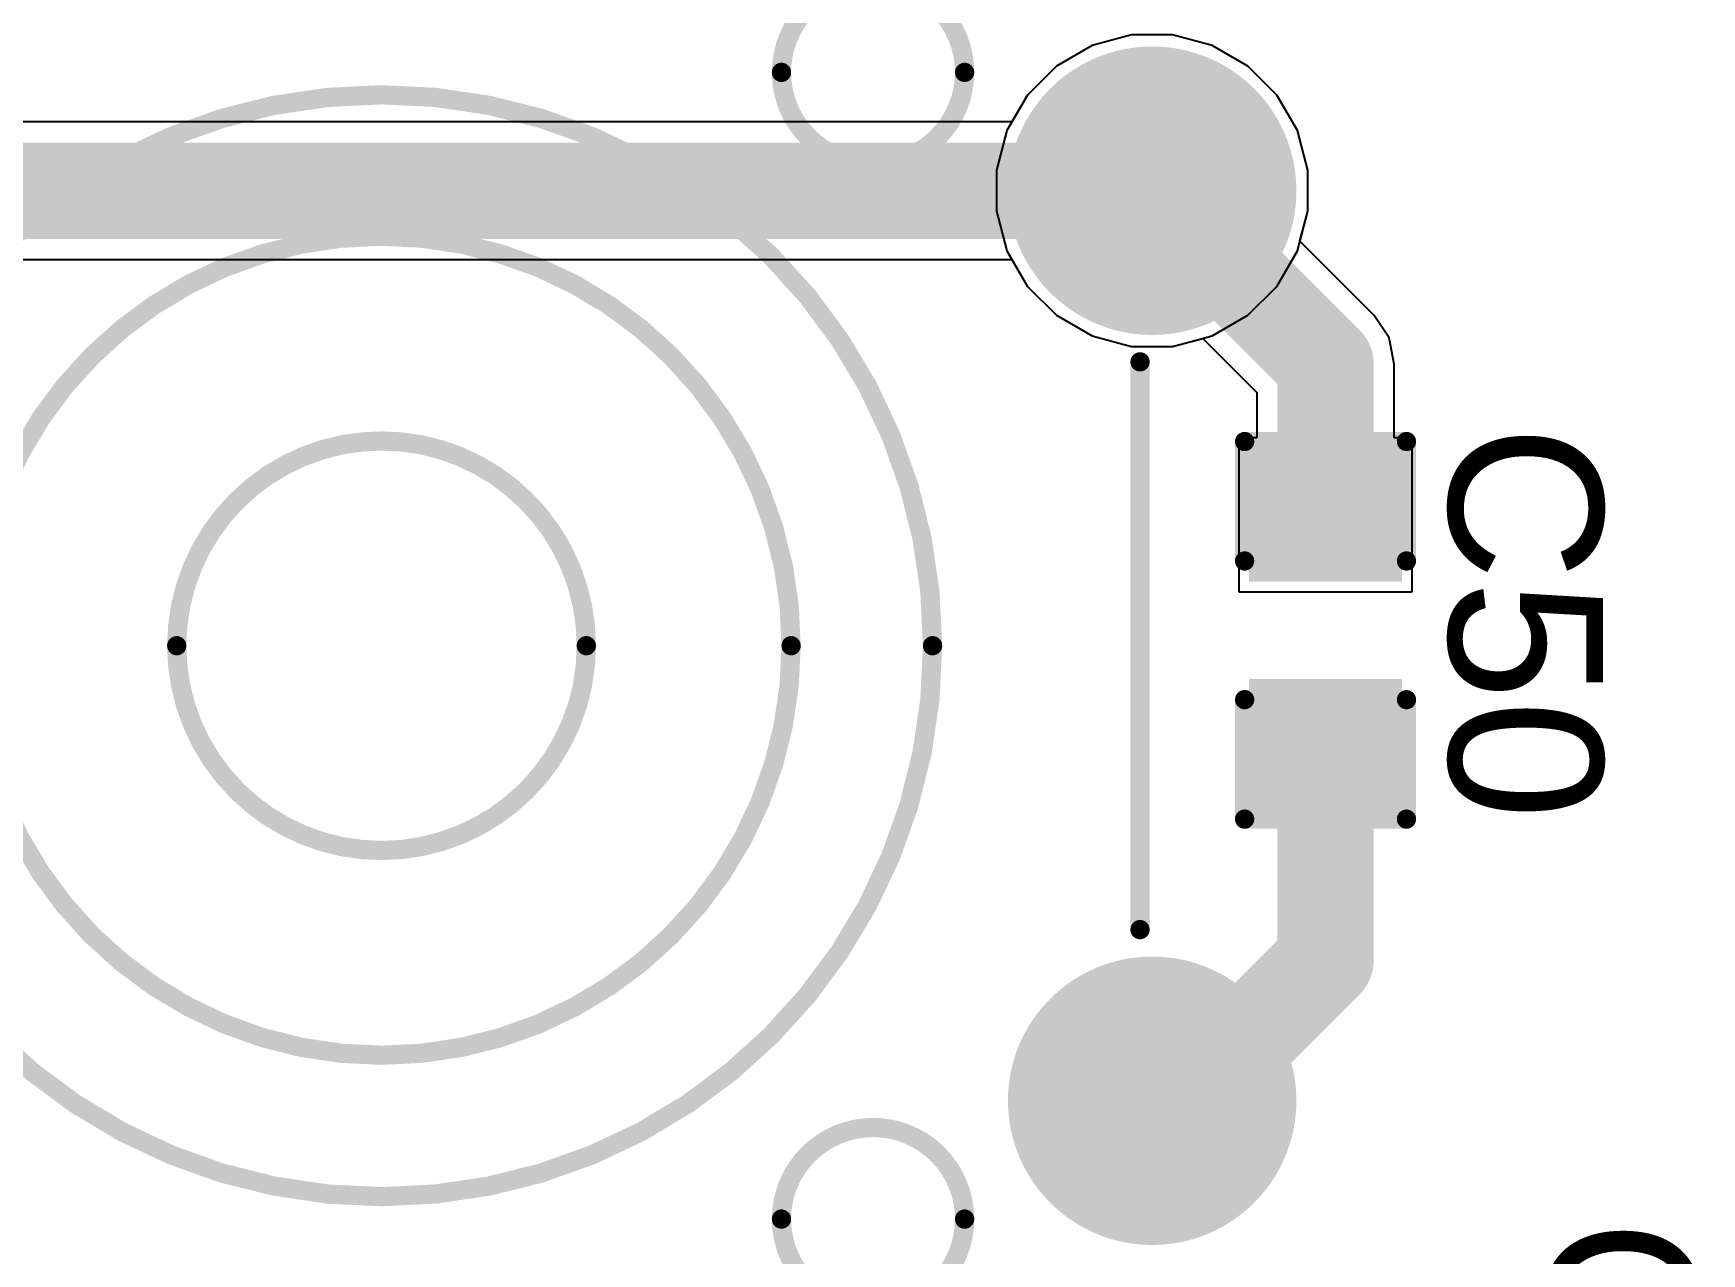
# Model space of a CAD drawing. Header units: millimetres. Extents: x -0.34 to 5.78, y -0.39 to 4.37.
# Drawn here: x 4.5396 to 4.9726, y 3.6742 to 3.9909 of the extents above; entities that cross this region are included whole.
import ezdxf

# ---------------------------------------------------------------- set-up
doc = ezdxf.new("R2010")
doc.units = ezdxf.units.MM
doc.header["$MEASUREMENT"] = 0
for name, color, linetype in [('BottomLayer', 5, 'Continuous'), ('BottomSolder', 6, 'Continuous'), ('MultiLayer', 9, 'Continuous'), ('PadHoleLayer', 156, 'Continuous'), ('TopLayer', 1, 'Continuous'), ('TopOverlay', 2, 'Continuous'), ('TopPaste', 8, 'Continuous'), ('TopSolder', 216, 'Continuous')]:
    doc.layers.add(name, color=color, linetype=linetype)
doc.styles.add('Arial', font='', dxfattribs={"height": 0.2})
doc.styles.get('Arial').set_extended_font_data('Arial')

# ---------------------------------------------------------------- blocks, each defined once
blk = doc.blocks.new('SKQBAQA010_19')
at = {"layer": 'BottomLayer'}
h = blk.add_hatch(color=5, dxfattribs=at)
edge = h.paths.add_edge_path()
edge.add_arc((0.2, 0.11811), 0.035433, 0, 360)
h = blk.add_hatch(color=5, dxfattribs=at)
edge = h.paths.add_edge_path()
edge.add_arc((0.2, -0.11811), 0.035433, 0, 360)
at = {"layer": 'BottomSolder'}
h = blk.add_hatch(color=6, dxfattribs=at)
edge = h.paths.add_edge_path()
edge.add_arc((0.2, 0.11811), 0.037433, 0, 360)
h = blk.add_hatch(color=6, dxfattribs=at)
edge = h.paths.add_edge_path()
edge.add_arc((0.2, -0.11811), 0.037433, 0, 360)
at = {"layer": 'MultiLayer'}
h = blk.add_hatch(color=9, dxfattribs=at)
edge = h.paths.add_edge_path()
edge.add_arc((0.2, 0.11811), 0.035433, 0, 360)
h = blk.add_hatch(color=9, dxfattribs=at)
edge = h.paths.add_edge_path()
edge.add_arc((0.2, -0.11811), 0.035433, 0, 360)
at = {"layer": 'PadHoleLayer'}
h = blk.add_hatch(color=156, dxfattribs=at)
edge = h.paths.add_edge_path()
edge.add_arc((0.2, 0.11811), 0.023622, 0, 360)
h = blk.add_hatch(color=156, dxfattribs=at)
edge = h.paths.add_edge_path()
edge.add_arc((0.2, -0.11811), 0.023622, 0, 360)
at = {"layer": 'TopLayer'}
h = blk.add_hatch(color=1, dxfattribs=at)
edge = h.paths.add_edge_path()
edge.add_arc((0.2, 0.11811), 0.035433, 0, 360)
h = blk.add_hatch(color=1, dxfattribs=at)
edge = h.paths.add_edge_path()
edge.add_arc((0.2, -0.11811), 0.035433, 0, 360)
at = {"layer": 'TopSolder'}
h = blk.add_hatch(color=216, dxfattribs=at)
edge = h.paths.add_edge_path()
edge.add_arc((0.2, 0.11811), 0.037433, 0, 360)
h = blk.add_hatch(color=216, dxfattribs=at)
edge = h.paths.add_edge_path()
edge.add_arc((0.2, -0.11811), 0.037433, 0, 360)
at = {"layer": 'TopOverlay'}
for points, const_width in [([(0.15133, 0.14882, 1), (0.10379, 0.14882, 1)], 0.005), ([(0.10254, 0.14882, 1), (0.10504, 0.14882, 1)], 0.0025), ([(0.15008, 0.14882, 1), (0.15258, 0.14882, 1)], 0.0025), ([(0.14301, 0, 1), (-0.14301, 0, 1)], 0.005), ([(0.1063, 0, 1), (-0.1063, 0, 1)], 0.005), ([(0.195601, 0.073689, 1), (0.198101, 0.073689, 1)], 0.0025), ([(0.05315, 0, 1), (-0.05315, 0, 1)], 0.005), ([(-0.0544, 0, 1), (-0.0519, 0, 1)], 0.0025), ([(0.0519, 0, 1), (0.0544, 0, 1)], 0.0025), ([(0.10505, 0, 1), (0.10755, 0, 1)], 0.0025), ([(0.14176, 0, 1), (0.14426, 0, 1)], 0.0025), ([(0.195601, -0.073689, 1), (0.198101, -0.073689, 1)], 0.0025), ([(0.15133, -0.14882, 1), (0.10379, -0.14882, 1)], 0.005), ([(0.10254, -0.14882, 1), (0.10504, -0.14882, 1)], 0.0025), ([(0.15008, -0.14882, 1), (0.15258, -0.14882, 1)], 0.0025)]:
    blk.add_lwpolyline(points, format="xyb", close=True, dxfattribs=dict(at, const_width=const_width))
at = {"layer": 'TopOverlay', "const_width": 0.005}
blk.add_lwpolyline([(0.196851, -0.073689), (0.196851, 0.073689)], dxfattribs=at)
blk = doc.blocks.new('C___0603_100')
at = {"layer": 'TopLayer'}
for points in [[(-0.015, 0.0175), (-0.015, -0.0175), (-0.045, -0.0175), (-0.045, 0.0175)], [(0.045, 0.0175), (0.045, -0.0175), (0.015, -0.0175), (0.015, 0.0175)]]:
    blk.add_hatch(color=1, dxfattribs=at).paths.add_polyline_path(points)
at = {"layer": 'TopPaste'}
for points in [[(-0.015, 0.0175), (-0.015, -0.0175), (-0.045, -0.0175), (-0.045, 0.0175)], [(0.045, 0.0175), (0.045, -0.0175), (0.015, -0.0175), (0.015, 0.0175)]]:
    blk.add_hatch(color=8, dxfattribs=at).paths.add_polyline_path(points)
at = {"layer": 'TopSolder'}
for points in [[(-0.01264, 0.01986), (-0.01264, -0.01986), (-0.04736, -0.01986), (-0.04736, 0.01986)], [(0.04736, 0.01986), (0.04736, -0.01986), (0.01264, -0.01986), (0.01264, 0.01986)]]:
    blk.add_hatch(color=216, dxfattribs=at).paths.add_polyline_path(points)
at = {"layer": 'TopOverlay', "const_width": 0.005}
for points in [[(-0.018, 0.021), (-0.049, 0.021)], [(-0.049, -0.021), (-0.049, 0.021)], [(0.049, 0.021), (0.018, 0.021)], [(0.049, -0.021), (0.049, 0.021)], [(-0.018, -0.021), (-0.049, -0.021)], [(0.049, -0.021), (0.018, -0.021)]]:
    blk.add_lwpolyline(points, dxfattribs=at)
at = {"layer": 'TopOverlay', "const_width": 0.0025}
for points in [[(-0.05025, 0.021, 1), (-0.04775, 0.021, 1)], [(-0.05025, 0.021, 1), (-0.04775, 0.021, 1)], [(-0.01925, 0.021, 1), (-0.01675, 0.021, 1)], [(0.01675, 0.021, 1), (0.01925, 0.021, 1)], [(0.04775, 0.021, 1), (0.05025, 0.021, 1)], [(0.04775, 0.021, 1), (0.05025, 0.021, 1)], [(-0.05025, -0.021, 1), (-0.04775, -0.021, 1)], [(-0.05025, -0.021, 1), (-0.04775, -0.021, 1)], [(-0.01925, -0.021, 1), (-0.01675, -0.021, 1)], [(0.01675, -0.021, 1), (0.01925, -0.021, 1)], [(0.04775, -0.021, 1), (0.05025, -0.021, 1)], [(0.04775, -0.021, 1), (0.05025, -0.021, 1)]]:
    blk.add_lwpolyline(points, format="xyb", close=True, dxfattribs=at)

msp = doc.modelspace()

# ---------------------------------------------------------------- linework, layer by layer
at = {"layer": 'BottomLayer'}
for p, q in [((4.81439, 3.98779), (4.80517, 3.98246)), ((4.82468, 3.99054), (4.81439, 3.98779)), ((4.83532, 3.99054), (4.82468, 3.99054)), ((4.84561, 3.98779), (4.83532, 3.99054)), ((4.85483, 3.98246), (4.84561, 3.98779)), ((4.80517, 3.98246), (4.79765, 3.97494)), ((4.86235, 3.97494), (4.85483, 3.98246)), ((4.79765, 3.97494), (4.79232, 3.96572)), ((4.86768, 3.96572), (4.86235, 3.97494)), ((4.79232, 3.96572), (4.78957, 3.95543)), ((4.87043, 3.95543), (4.86768, 3.96572)), ((4.78957, 3.95543), (4.78957, 3.94479)), ((4.87043, 3.94479), (4.87043, 3.95543)), ((4.78957, 3.94479), (4.79232, 3.9345)), ((4.86768, 3.9345), (4.87043, 3.94479)), ((4.79232, 3.9345), (4.79765, 3.92528)), ((4.86235, 3.92528), (4.86768, 3.9345)), ((4.79765, 3.92528), (4.80517, 3.91776)), ((4.85483, 3.91776), (4.86235, 3.92528)), ((4.80517, 3.91776), (4.81439, 3.91243)), ((4.84561, 3.91243), (4.85483, 3.91776)), ((4.81439, 3.91243), (4.82468, 3.90968)), ((4.82468, 3.90968), (4.83532, 3.90968)), ((4.83532, 3.90968), (4.84561, 3.91243))]:
    msp.add_line(p, q, dxfattribs=at)
at = {"layer": 'TopLayer'}
for p, q in [((4.81439, 3.98779), (4.80517, 3.98246)), ((4.82468, 3.99054), (4.81439, 3.98779)), ((4.83532, 3.99054), (4.82468, 3.99054)), ((4.84561, 3.98779), (4.83532, 3.99054)), ((4.85483, 3.98246), (4.84561, 3.98779)), ((4.80517, 3.98246), (4.79765, 3.97494)), ((4.86235, 3.97494), (4.85483, 3.98246)), ((4.79765, 3.97494), (4.79361, 3.96795)), ((4.86768, 3.96572), (4.86235, 3.97494)), ((4.79361, 3.96795), (4.46639, 3.96795)), ((4.87043, 3.95543), (4.86768, 3.96572)), ((4.87043, 3.94479), (4.87043, 3.95543)), ((4.86835, 3.937), (4.87043, 3.94479)), ((4.88762, 3.91773), (4.86835, 3.937)), ((4.46639, 3.93227), (4.79361, 3.93227)), ((4.79361, 3.93227), (4.79765, 3.92528)), ((4.79765, 3.92528), (4.80517, 3.91776)), ((4.80517, 3.91776), (4.81439, 3.91243)), ((4.89148, 3.91194), (4.88762, 3.91773)), ((4.81439, 3.91243), (4.82468, 3.90968)), ((4.82468, 3.90968), (4.83532, 3.90968)), ((4.83532, 3.90968), (4.84311, 3.91176)), ((4.84311, 3.91176), (4.85716, 3.89772)), ((4.89284, 3.90511), (4.89148, 3.91194)), ((4.89284, 3.886), (4.89284, 3.90511)), ((4.85716, 3.89772), (4.85716, 3.886)), ((4.85716, 3.886), (4.8525, 3.886)), ((4.8525, 3.886), (4.8525, 3.846)), ((4.8975, 3.886), (4.89284, 3.886)), ((4.8975, 3.846), (4.8975, 3.886)), ((4.8525, 3.846), (4.8975, 3.846))]:
    msp.add_line(p, q, dxfattribs=at)
at = {"layer": 'TopLayer', "const_width": 0.025}
for points in [[(4.43, 3.95011), (4.83, 3.95011)], [(4.83, 3.95011), (4.875, 3.90511)], [(4.875, 3.867), (4.875, 3.90511)], [(4.875, 3.75032), (4.875, 3.804)], [(4.83757, 3.71289), (4.875, 3.75032)], [(4.83, 3.71289), (4.83757, 3.71289)]]:
    msp.add_lwpolyline(points, dxfattribs=at)
at = {"layer": 'TopLayer', "const_width": 0.0125}
for points in [[(4.82375, 3.95011, 1), (4.83625, 3.95011, 1)], [(4.82375, 3.95011, 1), (4.83625, 3.95011, 1)], [(4.86875, 3.90511, 1), (4.88125, 3.90511, 1)], [(4.86875, 3.90511, 1), (4.88125, 3.90511, 1)], [(4.86875, 3.867, 1), (4.88125, 3.867, 1)], [(4.86875, 3.804, 1), (4.88125, 3.804, 1)], [(4.86875, 3.75032, 1), (4.88125, 3.75032, 1)], [(4.86875, 3.75032, 1), (4.88125, 3.75032, 1)], [(4.82375, 3.71289, 1), (4.83625, 3.71289, 1)], [(4.83132, 3.71289, 1), (4.84382, 3.71289, 1)], [(4.83132, 3.71289, 1), (4.84382, 3.71289, 1)]]:
    msp.add_lwpolyline(points, format="xyb", close=True, dxfattribs=at)

# ---------------------------------------------------------------- block references
msp.add_blockref('SKQBAQA010_19', (4.63, 3.832))
at = {"rotation": 270}
msp.add_blockref('C___0603_100', (4.875, 3.836), dxfattribs=at)

# ---------------------------------------------------------------- texts
at = {"layer": 'TopOverlay', "style": 'Arial'}
for s, p in [('C50', (4.90701, 3.88932)), ('C15', (4.93201, 3.68298))]:
    msp.add_text(s, height=0.04, rotation=270, dxfattribs=at).set_placement(p)

doc.saveas('drawing.dxf')
